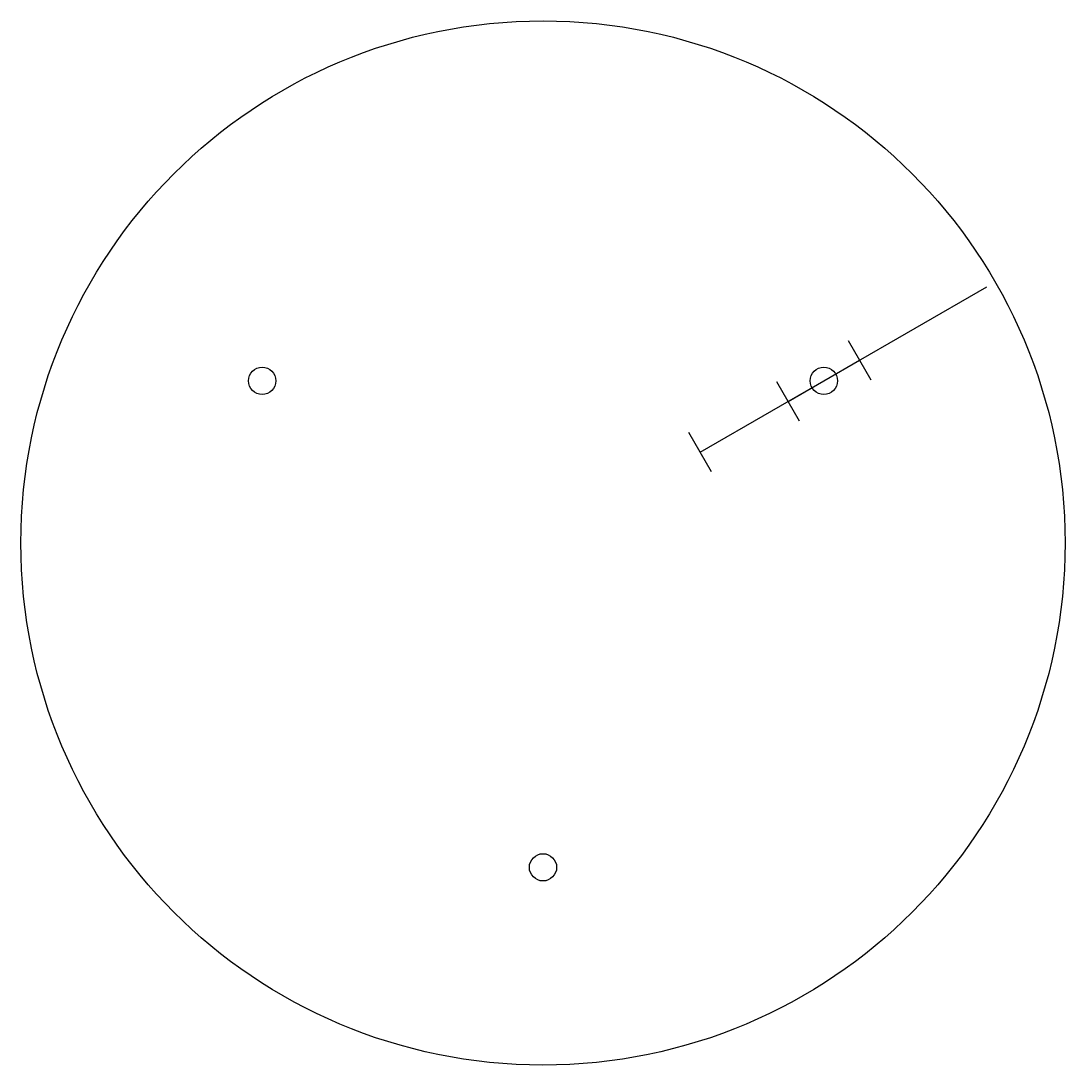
# Model space of a CAD drawing. Header units: millimetres. Extents: x -115 to 115, y -1037 to -807.
import ezdxf

# ---------------------------------------------------------------- set-up
doc = ezdxf.new("R2010")
doc.units = ezdxf.units.MM
doc.layers.get('0').update_dxf_attribs({"linetype": 'CONTINUOUS'})

msp = doc.modelspace()

# ---------------------------------------------------------------- linework, layer by layer
for p, q in [((34.65, -902.4), (97.78, -865.95)), ((67.22, -877.82), (72.22, -886.48)), ((54.01, -891.22), (69.72, -882.15)), ((56.51, -895.55), (51.51, -886.89)), ((37.15, -906.73), (32.15, -898.07))]:
    msp.add_line(p, q)
for centre, radius in [((0, -922.4), 115), ((-61.86, -886.69), 3), ((61.86, -886.69), 3), ((0, -993.84), 3)]:
    msp.add_circle(centre, radius)

doc.saveas('drawing.dxf')
